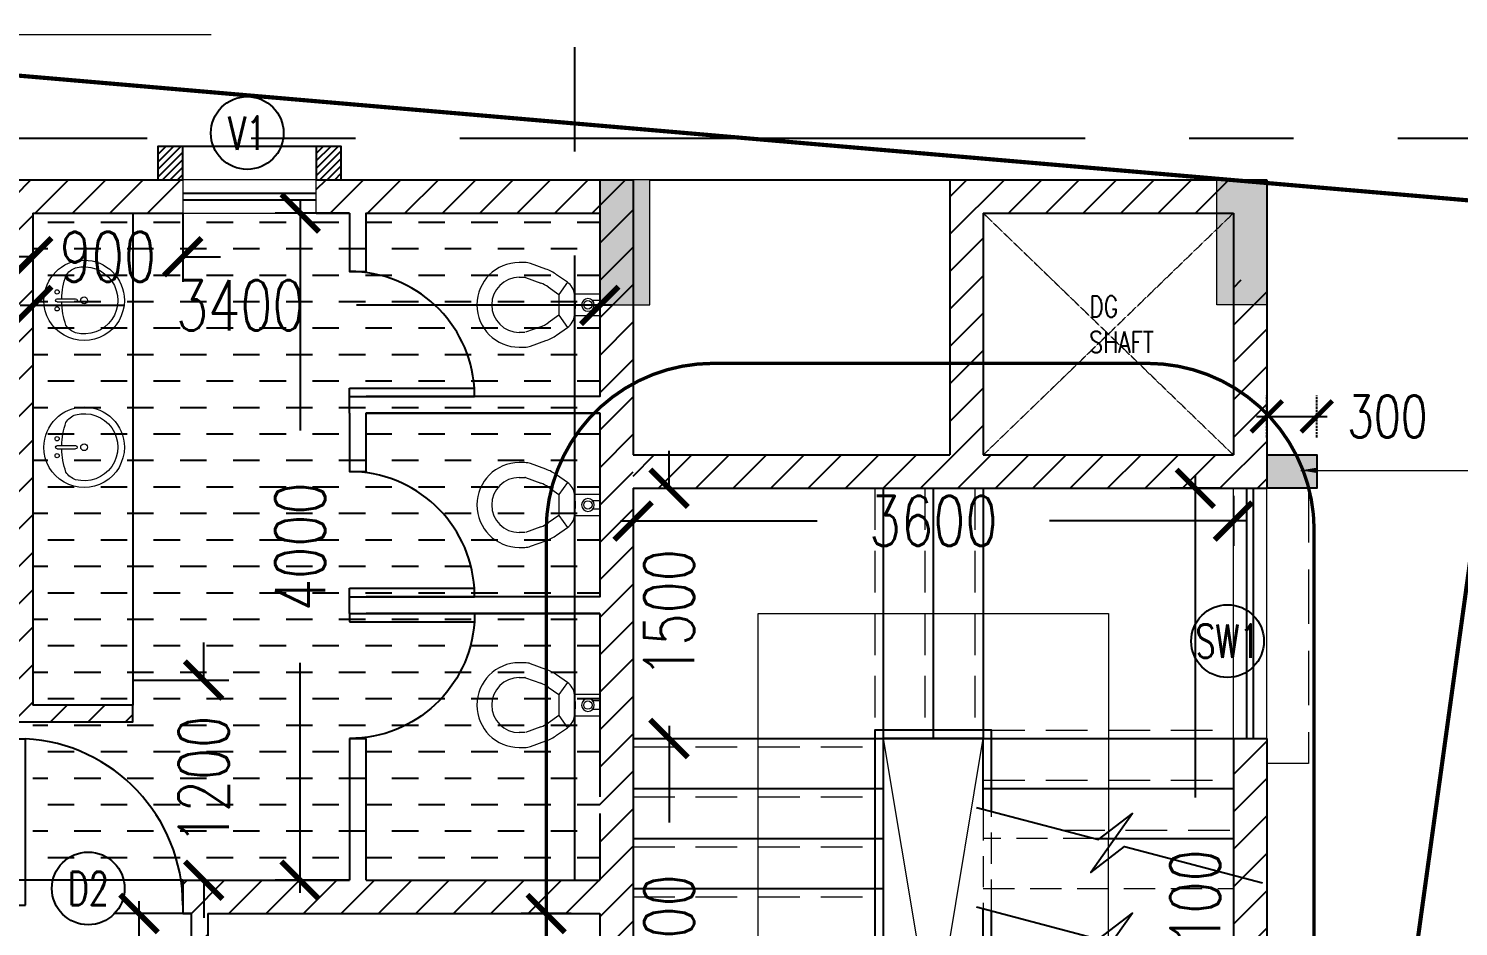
# Model space of a CAD drawing. Header units: millimetres. Extents: x -2076597 to 16308595, y -4402071 to 17875273.
# Drawn here: x -2027223 to -2018649, y -4282259 to -4276876 of the extents above; entities that cross this region are included whole.
import ezdxf
from ezdxf.enums import TextEntityAlignment as Align
from ezdxf.lldxf.tags import DXFTag

# ---------------------------------------------------------------- set-up
doc = ezdxf.new("R2010")
doc.units = ezdxf.units.MM
for name, pattern in [('CENTER2', [1.125, 0.75, -0.125, 0.125, -0.125]), ('CONTINULUS', [0]), ('DASHDOT', [1, 0.5, -0.25, 0, -0.25]), ('DASHED', [19.05, 12.7, -6.35]), ('DASHED2', [0.375, 0.25, -0.125])]:
    doc.linetypes.add(name, pattern=pattern)
for name, color, linetype, lineweight in [('A- GLAZING', 5, 'Continuous', 9), ('A- LIGHT LINE', 8, 'Continuous', 9), ('A- SHAFT', 8, 'Continuous', 9), ('A-COL HATCH', 252, 'Continuous', 9), ('A-DETL-GENF', 92, 'Continuous', 9), ('A-FOR AREAS', 21, 'Continuous', 25), ('P-SANR-FIXT', 6, 'Continuous', 9), ('S-COL HATCH', 251, 'Continuous', 9), ('S-COLS', 7, 'Continuous', 9)]:
    doc.layers.add(name, color=color, linetype=linetype, lineweight=lineweight)
for name, color, linetype in [('A- STAIRSCASE', 1, 'Continuous'), ('A-DIMS', 4, 'Continuous'), ('a-door', 1, 'Continuous'), ('A-PARAPET WALL', 4, 'Continuous'), ('A-RAILING', 3, 'Continuous'), ('a-ref', 5, 'Continuous'), ('A-REV CLOUD', 2, 'DASHED'), ('A-SCHED', 1, 'Continuous'), ('A-SETBACK', 3, 'Continuous'), ('A-SLAB SINING', 252, 'Continuous'), ('A-SLABS', 1, 'Continuous'), ('A-TXTROOM', 3, 'Continuous'), ('A-WALL', 2, 'Continuous'), ('A-WALL HATCH', 8, 'Continuous'), ('S-GRID', 252, 'CENTER2')]:
    doc.layers.add(name, color=color, linetype=linetype)
doc.styles.add('DIM 100', font='romans.shx', dxfattribs={"width": 0.8})
doc.styles.add('ROMANS', font='romans.shx', dxfattribs={"width": 0.75})
tags = doc.linetypes.add('DASHEDX2', pattern=[1.5, 1, -0.5]).pattern_tags.tags
tags[6:7] = [DXFTag(74, 4), DXFTag(75, 0), DXFTag(340, '0'), DXFTag(46, 1.0), DXFTag(50, 0.0), DXFTag(44, 0.0), DXFTag(45, 0.0)]
tags[4:5] = [DXFTag(74, 4), DXFTag(75, 0), DXFTag(340, '0'), DXFTag(46, 1.0), DXFTag(50, 0.0), DXFTag(44, 0.0), DXFTag(45, 0.0)]
doc.dimstyles.new('1_100 MJR', dxfattribs={"dimscale": 100, "dimtxt": 1.75, "dimasz": 1, "dimexe": 1, "dimexo": 0, "dimgap": 0.09, "dimtad": 0, "dimdsep": 46, "dimtxsty": 'DIM 100', "dimblk": 'ARCHTICK', "dimcen": 0.09, "dimdle": 1, "dimclrd": 8, "dimclre": 8, "dimclrt": 256, "dimazin": 0, "dimtfac": 1, "dimtofl": 0, "dimtmove": 1, "dimatfit": 3, "dimfxl": 0, "dimtolj": 1, "dimtzin": 0, "dimlwd": -1, "dimlwe": -1, "dimarcsym": 0})
doc.dimstyles.new('DIMM-100', dxfattribs={"dimscale": 150, "dimtxt": 2, "dimasz": 1.5, "dimexe": 1, "dimexo": 0, "dimgap": 2, "dimtad": 0, "dimtoh": 1, "dimdec": 0, "dimzin": 0, "dimdsep": 46, "dimtxsty": 'ROMANS', "dimblk": 'ARCHTICK', "dimcen": 1.5, "dimdle": 0.5, "dimclrd": 8, "dimclre": 8, "dimclrt": 256, "dimazin": 0, "dimtfac": 1, "dimtdec": 0, "dimtix": 1, "dimtofl": 0, "dimtmove": 2, "dimatfit": 3, "dimldrblk": 'DOT', "dimfxl": 0, "dimtolj": 1, "dimtzin": 0, "dimarcsym": 0})
pattern_1 = [(45, (-2740619.58, -3299762.15), (-112.253202, 112.253202), [])]

# ---------------------------------------------------------------- blocks, each defined once
blk = doc.blocks.new('_ArchTick')
at = {"color": 0, "linetype": 'ByBlock', "const_width": 0.15}
blk.add_lwpolyline([(-0.5, -0.5), (0.5, 0.5)], dxfattribs=at)
blk = doc.blocks.new('*D63')
at = {"color": 8, "lineweight": -2, "transparency": 16777216}
for p, q in [((-3821898.5, -18339157.6), (-3821898.5, -18338907.6)), ((-3821598.5, -18339157.6), (-3821598.5, -18338907.6))]:
    blk.add_line(p, q, dxfattribs=at)
at = {"color": 8, "linetype": 'CONTINULUS', "lineweight": -2, "transparency": 16777216}
blk.add_line((-3821961, -18339032.6), (-3821536, -18339032.6), dxfattribs=at)
at = {"layer": 'Defpoints', "color": 0, "transparency": 16777216}
for p in [(-3821598.5, -18339032.6), (-3821898.5, -18339263.2), (-3821598.5, -18339463.2)]:
    blk.add_point(p, dxfattribs=at)
at = {"color": 8, "lineweight": -2, "transparency": 16777216, "xscale": 187.5, "yscale": 187.5, "zscale": 187.5, "rotation": 180}
blk.add_blockref('_ArchTick', (-3821898.5, -18339032.6), dxfattribs=at)
at = {"color": 8, "lineweight": -2, "transparency": 16777216, "xscale": 187.5, "yscale": 187.5, "zscale": 187.5}
blk.add_blockref('_ArchTick', (-3821598.5, -18339032.6), dxfattribs=at)
at = {"color": 4, "transparency": 16777216, "insert": (-3821175.5, -18339032.6), "char_height": 250, "attachment_point": 5, "style": 'ROMANS'}
blk.add_mtext('\\A1;300', dxfattribs=at)
blk = doc.blocks.new('_Dot')
at = {"color": 0, "linetype": 'ByBlock', "lineweight": -2}
blk.add_line((-0.5, 0), (-1, 0), dxfattribs=at)
at = {"color": 0, "linetype": 'ByBlock', "const_width": 0.5}
blk.add_lwpolyline([(-0.25, 0, 1), (0.25, 0, 1)], format="xyb", close=True, dxfattribs=at)
blk = doc.blocks.new('shafts')
at = {"layer": 'A- SHAFT', "linetype": 'DASHED2', "ltscale": 2.5}
for p, q in [((719121.7, -979670.4), (720621.7, -978220.4)), ((720621.7, -979670.4), (719121.7, -978220.4))]:
    blk.add_line(p, q, dxfattribs=at)
at = {"layer": 'A-TXTROOM', "insert": (719757.4, -978717.1, 0), "char_height": 128, "width": 1088.756, "attachment_point": 1, "style": 'ROMANS'}
blk.add_mtext('DG \\PSHAFT', dxfattribs=at)
blk = doc.blocks.new('Toilet-Commercial-Wall-3D - 15_ Seat Height-439075-0_ ground floor')
at = {"layer": 'P-SANR-FIXT'}
for p, q in [((150.9, 582.6), (150.9, 549.7)), ((157, 515), (190.4, 423.2)), ((239.8, 549.7), (239.8, 582.6)), ((274, 453.6), (240.6, 545.4)), ((569.2, 545.4), (535.8, 453.6)), ((570, 582.6), (570, 549.7)), ((619.4, 423.2), (652.8, 515)), ((658.9, 549.7), (658.9, 582.6)), ((224.1, 358.5), (269.2, 294)), ((342.1, 345), (269.2, 294)), ((342.1, 345), (296.9, 409.5)), ((467.8, 345), (342.1, 345)), ((512.9, 409.5), (467.8, 345)), ((540.6, 294), (467.8, 345)), ((540.6, 294), (585.7, 358.5)), ((341.4, 251.3), (341.4, 100)), ((468.4, 100), (468.4, 251.3)), ((379.5, 100), (379.5, 142.1)), ((430.3, 100), (430.3, 142.1))]:
    blk.add_line(p, q, dxfattribs=at)
blk.add_circle((404.9, 170.6), 25.3, dxfattribs=at)
for centre, radius, start, end in [((404.9, 582.6), 254, 90, 180), ((404.9, 582.6), 254, 0, 90), ((404.9, 582.6), 165.1, 90, 180), ((404.9, 582.6), 165.1, 0, 90), ((252.5, 549.7), 101.6, 180, 200), ((557.3, 549.7), 12.7, 340, 0), ((557.3, 549.7), 101.6, 340, 0), ((453, 518.7), 190.5, 200, 215), ((356.8, 518.7), 190.5, 325, 340), ((453, 518.7), 279.4, 200, 215), ((356.8, 518.7), 279.4, 325, 340), ((352.5, 352.3), 101.6, 215, 263.75488), ((457.4, 352.3), 101.6, 276.24512, 325), ((404.9, 565.6), 320.6, 258.5767, 281.4233), ((404.9, 170.5), 38.1, 360, 180), ((404.9, 170.5), 38.1, 180, 360)]:
    blk.add_arc(centre, radius, start, end, dxfattribs=at)
blk = doc.blocks.new('Sink Vanity-Round - 19_ x 19_-237629-0_ ground floor')
at = {"layer": 'P-SANR-FIXT'}
for p, q in [((87.1, 247.1), (87.1, 136.3)), ((106.2, 247.1), (106.2, 136.3))]:
    blk.add_line(p, q, dxfattribs=at)
for centre, radius, start, end in [((96.7, 85.2), 241.3, 90, 270), ((45.9, 247.1), 12.7, 360, 180), ((96.7, 85.2), 241.3, 270, 90), ((147.5, 247.1), 12.7, 0, 180), ((1.4, 104.3), 104.5, 120.79274, 162.19039), ((96.7, -233), 452.3, 91.20673, 109.20864), ((45.9, 247.1), 12.7, 180, 360), ((96.7, 247.1), 9.52, 360, 180), ((96.7, -233), 452.3, 70.79136, 88.79327), ((147.5, 247.1), 12.7, 180, 360), ((191.9, 104.3), 104.5, 17.80961, 59.20726), ((96.7, 85.2), 201.4, 165.30711, 14.69289), ((96.7, 85.2), 20.6, 360, 180), ((96.7, 136.3), 9.52, 180, 360), ((96.7, 85.2), 20.6, 180, 360)]:
    blk.add_arc(centre, radius, start, end, dxfattribs=at)
blk = doc.blocks.new('M_Single-Flush - 0762 x 2032mm-231732-0_ ground floor')
at = {"layer": 'a-door'}
for p, q in [((324, 37.5), (324, 787.5)), ((375, 787.5), (324, 787.5)), ((375, 37.5), (375, 787.5)), ((375, 37.5), (324, 37.5))]:
    blk.add_line(p, q, dxfattribs=at)
blk.add_arc((375, 37.5), 751.7, 93.89033, 180, dxfattribs=at)
blk = doc.blocks.new('M_Single-Flush - 0915 x 2134mm-234763-0_ ground floor')
at = {"layer": 'a-door'}
for p, q in [((406.5, -100), (406.5, -1015.3)), ((457.5, -100), (406.5, -100)), ((457.5, -100), (457.5, -1015.3)), ((457.5, -1015.3), (406.5, -1015.3))]:
    blk.add_line(p, q, dxfattribs=at)
blk.add_arc((457.5, -100), 916.7, 180, 266.81071, dxfattribs=at)
blk = doc.blocks.new('SOP')
at = {"layer": 'A-SCHED', "color": 8}
blk.add_circle((0, 0), 218, dxfattribs=at)
at = {"layer": 'A-SCHED', "style": 'ROMANS', "width": 0.7}
blk.add_attdef('D2', text='', height=200, dxfattribs=at).set_placement((0, 0), align=Align.MIDDLE_CENTER)
blk = doc.blocks.new('*D193')
at = {"layer": 'A-DIMS', "color": 8, "lineweight": -2, "transparency": 16777216}
for p, q in [((-2026561.1, -4282107.5), (-2026561.1, -4282786.1)), ((-2026247.9, -4282182.5), (-2026711.1, -4282182.5)), ((-2026561.1, -4284857.5), (-2026561.1, -4284179)), ((-2026247.9, -4284782.5), (-2026711.1, -4284782.5))]:
    blk.add_line(p, q, dxfattribs=at)
at = {"layer": 'Defpoints', "color": 0, "transparency": 16777216}
for p in [(-2026561.1, -4282182.5), (-2026247.9, -4282182.5), (-2026247.9, -4284782.5)]:
    blk.add_point(p, dxfattribs=at)
at = {"layer": 'A-DIMS', "color": 8, "lineweight": -2, "transparency": 16777216, "xscale": 225, "yscale": 225, "zscale": 225}
for p, rotation in [((-2026561.1, -4282182.5), 90), ((-2026561.1, -4284782.5), 270)]:
    blk.add_blockref('_ArchTick', p, dxfattribs=dict(at, rotation=rotation))
at = {"layer": 'A-DIMS', "transparency": 16777216, "insert": (-2026561.1, -4283482.5), "char_height": 300, "attachment_point": 5, "rotation": 90, "style": 'ROMANS'}
blk.add_mtext('\\A1;2600', dxfattribs=at)
blk = doc.blocks.new('*D197')
at = {"layer": 'A-DIMS', "color": 8, "lineweight": -2, "transparency": 16777216}
for p, q in [((-2027197.9, -4277982.5), (-2027197.9, -4278393.7)), ((-2026297.9, -4277982.5), (-2026297.9, -4278393.7)), ((-2027197.9, -4278243.7), (-2027422.9, -4278243.7)), ((-2026297.9, -4278243.7), (-2026072.9, -4278243.7))]:
    blk.add_line(p, q, dxfattribs=at)
at = {"layer": 'Defpoints', "color": 0, "transparency": 16777216}
for p in [(-2027197.9, -4277982.5), (-2026297.9, -4277982.5), (-2026297.9, -4278243.7)]:
    blk.add_point(p, dxfattribs=at)
at = {"layer": 'A-DIMS', "color": 8, "lineweight": -2, "transparency": 16777216, "xscale": 225, "yscale": 225, "zscale": 225}
blk.add_blockref('_ArchTick', (-2027197.9, -4278243.7), dxfattribs=at)
at = {"layer": 'A-DIMS', "color": 8, "lineweight": -2, "transparency": 16777216, "xscale": 225, "yscale": 225, "zscale": 225, "rotation": 180}
blk.add_blockref('_ArchTick', (-2026297.9, -4278243.7), dxfattribs=at)
at = {"layer": 'A-DIMS', "transparency": 16777216, "insert": (-2026747.9, -4278243.7), "char_height": 300, "attachment_point": 5, "style": 'ROMANS'}
blk.add_mtext('\\A1;900', dxfattribs=at)
blk = doc.blocks.new('*D198')
at = {"layer": 'A-DIMS', "color": 8, "lineweight": -2, "transparency": 16777216}
for p, q in [((-2025594.3, -4277907.5), (-2025594.3, -4279286.1)), ((-2025297.9, -4277982.5), (-2025744.3, -4277982.5)), ((-2025594.3, -4282057.5), (-2025594.3, -4280679)), ((-2025297.9, -4281982.5), (-2025744.3, -4281982.5))]:
    blk.add_line(p, q, dxfattribs=at)
at = {"layer": 'Defpoints', "color": 0, "transparency": 16777216}
for p in [(-2025297.9, -4277982.5), (-2025594.3, -4281982.5), (-2025297.9, -4281982.5)]:
    blk.add_point(p, dxfattribs=at)
at = {"layer": 'A-DIMS', "color": 8, "lineweight": -2, "transparency": 16777216, "xscale": 225, "yscale": 225, "zscale": 225}
for p, rotation in [((-2025594.3, -4277982.5), 90), ((-2025594.3, -4281982.5), 270)]:
    blk.add_blockref('_ArchTick', p, dxfattribs=dict(at, rotation=rotation))
at = {"layer": 'A-DIMS', "transparency": 16777216, "insert": (-2025594.3, -4279982.5), "char_height": 300, "attachment_point": 5, "rotation": 90, "style": 'ROMANS'}
blk.add_mtext('\\A1;4000', dxfattribs=at)
blk = doc.blocks.new('*D199')
at = {"layer": 'A-DIMS', "color": 8, "lineweight": -2, "transparency": 16777216}
for p, q in [((-2027197.9, -4277982.5), (-2027197.9, -4278685.3)), ((-2023797.9, -4277982.5), (-2023797.9, -4278685.3)), ((-2027272.9, -4278535.3), (-2026649.6, -4278535.3)), ((-2023722.9, -4278535.3), (-2025256.8, -4278535.3))]:
    blk.add_line(p, q, dxfattribs=at)
at = {"layer": 'Defpoints', "color": 0, "transparency": 16777216}
for p in [(-2027197.9, -4277982.5), (-2023797.9, -4277982.5), (-2023797.9, -4278535.3)]:
    blk.add_point(p, dxfattribs=at)
at = {"layer": 'A-DIMS', "color": 8, "lineweight": -2, "transparency": 16777216, "xscale": 225, "yscale": 225, "zscale": 225, "rotation": 180}
blk.add_blockref('_ArchTick', (-2027197.9, -4278535.3), dxfattribs=at)
at = {"layer": 'A-DIMS', "color": 8, "lineweight": -2, "transparency": 16777216, "xscale": 225, "yscale": 225, "zscale": 225}
blk.add_blockref('_ArchTick', (-2023797.9, -4278535.3), dxfattribs=at)
at = {"layer": 'A-DIMS', "transparency": 16777216, "insert": (-2025953.2, -4278535.3), "char_height": 300, "attachment_point": 5, "style": 'ROMANS'}
blk.add_mtext('\\A1;3400', dxfattribs=at)
blk = doc.blocks.new('*D200')
at = {"layer": 'A-DIMS', "color": 8, "lineweight": -2, "transparency": 16777216}
for p, q in [((-2026173, -4280782.5), (-2026173, -4280557.5)), ((-2026597.9, -4280782.5), (-2026023, -4280782.5)), ((-2026297.9, -4281982.5), (-2026023, -4281982.5)), ((-2026173, -4281982.5), (-2026173, -4282207.5))]:
    blk.add_line(p, q, dxfattribs=at)
at = {"layer": 'Defpoints', "color": 0, "transparency": 16777216}
for p in [(-2026597.9, -4280782.5), (-2026297.9, -4281982.5), (-2026173, -4281982.5)]:
    blk.add_point(p, dxfattribs=at)
at = {"layer": 'A-DIMS', "color": 8, "lineweight": -2, "transparency": 16777216, "xscale": 225, "yscale": 225, "zscale": 225}
for p, rotation in [((-2026173, -4280782.5), 270), ((-2026173, -4281982.5), 90)]:
    blk.add_blockref('_ArchTick', p, dxfattribs=dict(at, rotation=rotation))
at = {"layer": 'A-DIMS', "transparency": 16777216, "insert": (-2026173, -4281382.5), "char_height": 300, "attachment_point": 5, "rotation": 90, "style": 'ROMANS'}
blk.add_mtext('\\A1;1200', dxfattribs=at)
blk = doc.blocks.new('2ND & 3RD FLOOR COLUMN')
at = {"layer": 'A-COL HATCH'}
blk.add_hatch(color=256, dxfattribs=at).paths.add_polyline_path([(-3716866, -18629284), (-3717166, -18629284), (-3717166, -18628534), (-3716866, -18628534)])
at = {"layer": 'S-COL HATCH'}
blk.add_hatch(color=256, dxfattribs=at).paths.add_polyline_path([(-3720866, -18629284), (-3720566, -18629284), (-3720566, -18628534), (-3720866, -18628534)])
at = {"layer": 'S-COLS'}
for points in [[(-3720866, -18629284), (-3720566, -18629284), (-3720566, -18628534), (-3720866, -18628534)], [(-3716866, -18629284), (-3717166, -18629284), (-3717166, -18628534), (-3716866, -18628534)]]:
    blk.add_lwpolyline(points, close=True, dxfattribs=at)
at = {"layer": 'S-GRID', "ltscale": 5000}
for p, q in [((-3721016, -18677738.7), (-3721016, -18616910.1)), ((-3772330.8, -18628284), (-3707051.5, -18628284))]:
    blk.add_line(p, q, dxfattribs=at)
blk = doc.blocks.new('*D290')
at = {"layer": 'A-DIMS', "color": 8, "lineweight": -2, "transparency": 16777216}
for p, q in [((-2020226.3, -4279557.5), (-2020226.3, -4281486.1)), ((-2020076.3, -4279632.5), (-2020376.3, -4279632.5)), ((-2020226.3, -4284807.5), (-2020226.3, -4282879)), ((-2020076.3, -4284732.5), (-2020376.3, -4284732.5))]:
    blk.add_line(p, q, dxfattribs=at)
at = {"layer": 'Defpoints', "color": 0, "transparency": 16777216}
for p in [(-2019997.9, -4279632.5), (-2020226.3, -4284732.5), (-2019997.9, -4284732.5)]:
    blk.add_point(p, dxfattribs=at)
at = {"layer": 'A-DIMS', "color": 8, "lineweight": -2, "transparency": 16777216, "xscale": 225, "yscale": 225, "zscale": 225}
for p, rotation in [((-2020226.3, -4279632.5), 90), ((-2020226.3, -4284732.5), 270)]:
    blk.add_blockref('_ArchTick', p, dxfattribs=dict(at, rotation=rotation))
at = {"layer": 'A-DIMS', "transparency": 16777216, "insert": (-2020226.3, -4282182.5), "char_height": 300, "attachment_point": 5, "rotation": 90, "style": 'ROMANS'}
blk.add_mtext('\\A1;5100', dxfattribs=at)
blk = doc.blocks.new('*D291')
at = {"layer": 'A-DIMS', "color": 8, "lineweight": -2, "transparency": 16777216}
for p, q in [((-2023597.9, -4279678.4), (-2023597.9, -4279978.4)), ((-2019997.9, -4279678.4), (-2019997.9, -4279978.4)), ((-2023672.9, -4279828.4), (-2022494.3, -4279828.4)), ((-2019922.9, -4279828.4), (-2021101.4, -4279828.4))]:
    blk.add_line(p, q, dxfattribs=at)
at = {"layer": 'Defpoints', "color": 0, "transparency": 16777216}
for p in [(-2023597.9, -4279632.5), (-2019997.9, -4279632.5), (-2019997.9, -4279828.4)]:
    blk.add_point(p, dxfattribs=at)
at = {"layer": 'A-DIMS', "color": 8, "lineweight": -2, "transparency": 16777216, "xscale": 225, "yscale": 225, "zscale": 225, "rotation": 180}
blk.add_blockref('_ArchTick', (-2023597.9, -4279828.4), dxfattribs=at)
at = {"layer": 'A-DIMS', "color": 8, "lineweight": -2, "transparency": 16777216, "xscale": 225, "yscale": 225, "zscale": 225}
blk.add_blockref('_ArchTick', (-2019997.9, -4279828.4), dxfattribs=at)
at = {"layer": 'A-DIMS', "transparency": 16777216, "insert": (-2021797.9, -4279828.4), "char_height": 300, "attachment_point": 5, "style": 'ROMANS'}
blk.add_mtext('\\A1;3600', dxfattribs=at)
blk = doc.blocks.new('*D84')
at = {"layer": 'A-DIMS', "color": 8, "lineweight": -2, "transparency": 16777216}
for p, q in [((-2023382.3, -4279632.5), (-2023382.3, -4279407.5)), ((-2023532.3, -4279632.5), (-2023232.3, -4279632.5)), ((-2023532.3, -4281132.5), (-2023232.3, -4281132.5)), ((-2023382.3, -4281132.5), (-2023382.3, -4281357.5))]:
    blk.add_line(p, q, dxfattribs=at)
at = {"layer": 'Defpoints', "color": 0, "transparency": 16777216}
for p in [(-2023597.9, -4279632.5), (-2023597.9, -4281132.5), (-2023382.3, -4281132.5)]:
    blk.add_point(p, dxfattribs=at)
at = {"layer": 'A-DIMS', "color": 8, "lineweight": -2, "transparency": 16777216, "xscale": 225, "yscale": 225, "zscale": 225}
for p, rotation in [((-2023382.3, -4279632.5), 270), ((-2023382.3, -4281132.5), 90)]:
    blk.add_blockref('_ArchTick', p, dxfattribs=dict(at, rotation=rotation))
at = {"layer": 'A-DIMS', "transparency": 16777216, "insert": (-2023382.3, -4280382.5), "char_height": 300, "attachment_point": 5, "rotation": 90, "style": 'ROMANS'}
blk.add_mtext('\\A1;1500', dxfattribs=at)
blk = doc.blocks.new('*D292')
at = {"layer": 'A-DIMS', "color": 8, "lineweight": -2, "transparency": 16777216}
for p, q in [((-2023382.3, -4281057.5), (-2023382.3, -4281636.1)), ((-2023532.3, -4281132.5), (-2023232.3, -4281132.5)), ((-2023382.3, -4283607.5), (-2023382.3, -4283029)), ((-2023532.3, -4283532.5), (-2023232.3, -4283532.5))]:
    blk.add_line(p, q, dxfattribs=at)
at = {"layer": 'Defpoints', "color": 0, "transparency": 16777216}
for p in [(-2023597.9, -4281132.5), (-2023597.9, -4283532.5), (-2023382.3, -4283532.5)]:
    blk.add_point(p, dxfattribs=at)
at = {"layer": 'A-DIMS', "color": 8, "lineweight": -2, "transparency": 16777216, "xscale": 225, "yscale": 225, "zscale": 225}
for p, rotation in [((-2023382.3, -4281132.5), 90), ((-2023382.3, -4283532.5), 270)]:
    blk.add_blockref('_ArchTick', p, dxfattribs=dict(at, rotation=rotation))
at = {"layer": 'A-DIMS', "transparency": 16777216, "insert": (-2023382.3, -4282332.5), "char_height": 300, "attachment_point": 5, "rotation": 90, "style": 'ROMANS'}
blk.add_mtext('\\A1;2400', dxfattribs=at)
blk = doc.blocks.new('Family - ___-240295-0_ ground floor')
at = {"layer": 'A-SETBACK', "linetype": 'DASHDOT', "lineweight": -2, "ltscale": 2000, "const_width": 25}
blk.add_lwpolyline([(76479.8, 233662.7), (47865.6, 236124.2), (29165.9, 193452.3), (70914.6, 193452.3)], close=True, dxfattribs=at)
blk = doc.blocks.new('*D358')
at = {"layer": 'A-DIMS', "color": 8, "lineweight": -2, "transparency": 16777216}
for p, q in [((-2024118.8, -4282182.5), (-2024118.8, -4281957.5)), ((-2023968.8, -4282182.5), (-2024268.8, -4282182.5)), ((-2023968.8, -4284082.5), (-2024268.8, -4284082.5)), ((-2024118.8, -4284082.5), (-2024118.8, -4284307.5))]:
    blk.add_line(p, q, dxfattribs=at)
at = {"layer": 'Defpoints', "color": 0, "transparency": 16777216}
for p in [(-2024118.8, -4282182.5), (-2023797.9, -4282182.5), (-2023797.9, -4284082.5)]:
    blk.add_point(p, dxfattribs=at)
at = {"layer": 'A-DIMS', "color": 8, "lineweight": -2, "transparency": 16777216, "xscale": 225, "yscale": 225, "zscale": 225}
for p, rotation in [((-2024118.8, -4282182.5), 270), ((-2024118.8, -4284082.5), 90)]:
    blk.add_blockref('_ArchTick', p, dxfattribs=dict(at, rotation=rotation))
at = {"layer": 'A-DIMS', "transparency": 16777216, "insert": (-2024118.8, -4283132.5), "char_height": 300, "attachment_point": 5, "rotation": 90, "style": 'ROMANS'}
blk.add_mtext('\\A1;1900', dxfattribs=at)
blk = doc.blocks.new('FEATURE WALL')
at = {"layer": 'A-WALL HATCH'}
h = blk.add_hatch(color=252, dxfattribs=at)
h.dxf.hatch_style = 1
h.paths.add_polyline_path([(-3821598.5, -18339263.2), (-3821898.5, -18339263.2), (-3821898.5, -18339463.2), (-3821598.5, -18339463.2)])
at = {"layer": 'A- LIGHT LINE', "color": 1, "linetype": 'DASHED2', "ltscale": 1300}
blk.add_lwpolyline([(-3821898.5, -18339463.2), (-3821648.5, -18339463.2), (-3821648.5, -18341113.2), (-3821898.5, -18341113.2)], dxfattribs=at)
at = {"layer": 'A-WALL'}
blk.add_lwpolyline([(-3821898.5, -18339263.2), (-3821598.5, -18339263.2), (-3821598.5, -18339463.2), (-3821898.5, -18339463.2)], dxfattribs=at)
dim = blk.add_linear_dim(base=(-3821598.5, -18339032.6), p1=(-3821898.5, -18339263.2), p2=(-3821598.5, -18339463.2), dimstyle='DIMM-100', override={"dimfxlon": 1})
dim.commit()
dim.dimension.update_dxf_attribs({"geometry": '*D63', "text_midpoint": (-3821175.5, -18339032.6), "dimtype": 128})
at = {"layer": 'A- LIGHT LINE'}
blk.add_leader([(-3821695.1, -18339355.6), (-3819521.6, -18339355.6)], dimstyle='1_100 MJR', dxfattribs=at)

msp = doc.modelspace()

# ---------------------------------------------------------------- hatches: boundary and pattern name
at = {"layer": 'A-SLAB SINING'}
h = msp.add_hatch(dxfattribs=at)
h.set_pattern_fill('DASH', color=256, scale=50)
h.set_pattern_definition([(0, (1802100.65, 14176810.13), (158.75, 158.75), [158.75, -158.75])])
h.paths.add_polyline_path([(-2023797.9, -4281982.5), (-2027197.9, -4281982.5), (-2027197.9, -4277982.5), (-2023797.9, -4277982.5)])
at = {"layer": 'A-WALL HATCH'}
h = msp.add_hatch(dxfattribs=at)
h.set_pattern_fill('ANSI31', color=256, scale=10)
h.set_pattern_definition([(45, (1807900.653, 14059830.695), (-22.4506403, 22.4506403), [])])
h.paths.add_polyline_path([(-2025347.9, -4277582.5), (-2025497.9, -4277582.5), (-2025497.9, -4277782.5), (-2025347.9, -4277782.5)])
h.paths.add_polyline_path([(-2026297.9, -4277582.5), (-2026447.9, -4277582.5), (-2026447.9, -4277782.5), (-2026297.9, -4277782.5)])
h = msp.add_hatch(dxfattribs=at)
h.set_pattern_fill('ANSI31', color=256, scale=50)
h.set_pattern_definition(pattern_1)
h.paths.add_polyline_path([(-2028597.9, -4282182.5), (-2028597.9, -4282082.5), (-2029397.9, -4282082.5), (-2029397.9, -4282182.5)])
h.paths.add_polyline_path([(-2028197.9, -4279482.5), (-2028197.9, -4279282.5), (-2029397.9, -4279282.5), (-2029397.9, -4279482.5)])
h.paths.add_polyline_path([(-2027397.9, -4277782.5), (-2027397.9, -4282182.5), (-2027297.9, -4282182.5), (-2027297.9, -4281032.5), (-2026597.9, -4281032.5), (-2026597.9, -4280932.5), (-2027197.9, -4280932.5), (-2027197.9, -4277982.5), (-2026297.9, -4277982.5), (-2026297.9, -4277782.5)])
h = msp.add_hatch(dxfattribs=at)
h.set_pattern_fill('ANSI31', color=256, scale=50)
h.set_pattern_definition([(45, (1802100.65, 14059830.7), (-112.2532015, 112.2532015), [])])
h.paths.add_polyline_path([(-2023947.9, -4277782.5), (-2025497.9, -4277782.5), (-2025497.9, -4277982.5), (-2025297.9, -4277982.5), (-2025197.9, -4277982.5), (-2023947.9, -4277982.5)], flags=17)
h.paths.add_polyline_path([(-2023797.9, -4277782.5), (-2023947.9, -4277782.5), (-2023947.9, -4277982.5), (-2023797.9, -4277982.5)], flags=17)
h.paths.add_polyline_path([(-2026297.9, -4281982.5), (-2026297.9, -4282182.5), (-2026247.9, -4282182.5), (-2026247.9, -4284782.5), (-2026147.9, -4284782.5), (-2026147.9, -4282182.5), (-2023797.9, -4282182.5), (-2023797.9, -4284682.5), (-2026147.9, -4284682.5), (-2026147.9, -4284782.5), (-2023597.9, -4284782.5), (-2023597.9, -4277782.5), (-2023797.9, -4277782.5), (-2023797.9, -4281982.5)])
h.paths.add_polyline_path([(-2026247.9, -4283932.5), (-2026147.9, -4283932.5), (-2026147.9, -4282732.5), (-2026247.9, -4282732.5)], flags=17)
edge = h.paths.add_edge_path(flags=16)
edge.add_line((-2026247.9, -4282732.5), (-2026147.9, -4282732.5))
h = msp.add_hatch(dxfattribs=at)
h.set_pattern_fill('ANSI31', color=256, scale=50)
h.set_pattern_definition(pattern_1)
h.paths.add_polyline_path([(-2019997.9, -4277784.7), (-2020022.6, -4277782.5), (-2021697.9, -4277782.5), (-2021697.9, -4279432.5), (-2023597.9, -4279432.5), (-2023597.9, -4279632.5), (-2019797.9, -4279632.5), (-2019797.9, -4278382.5), (-2019997.9, -4278382.5), (-2019997.9, -4279432.5), (-2021497.9, -4279432.5), (-2021497.9, -4277982.5), (-2019997.9, -4277982.5)])
h = msp.add_hatch(dxfattribs=at)
h.set_pattern_fill('ANSI31', color=256, scale=50)
h.set_pattern_definition([(45, (-2740619.58, -3299762.15), (-112.253202, 112.253202), [])])
h.paths.add_polyline_path([(-2019797.9, -4287832.5), (-2019997.9, -4287832.5), (-2019997.9, -4288682.5), (-2022847.9, -4288682.5), (-2022847.9, -4288882.5), (-2019798.2, -4288882.5), (-2019797.9, -4288880.3)])
h.paths.add_polyline_path([(-2019797.9, -4281132.5), (-2019997.9, -4281132.5), (-2019997.9, -4286182.5), (-2019797.9, -4286182.5)])

# ---------------------------------------------------------------- linework, layer by layer
at = {"layer": 'A- GLAZING'}
for p, q in [((-2019997.9, -4281132.5), (-2019997.9, -4279632.5)), ((-2019797.9, -4281132.5), (-2019797.9, -4279632.5))]:
    msp.add_line(p, q, dxfattribs=at)
msp.add_lwpolyline([(-2026297.9, -4277982.5), (-2025497.9, -4277982.5), (-2025497.9, -4277782.5), (-2026297.9, -4277782.5)], close=True, dxfattribs=at)
at = {"layer": 'A- LIGHT LINE'}
msp.add_line((-2027666.1, -4276910.6), (-2026128.7, -4276910.6), dxfattribs=at)
at = {"layer": 'A- LIGHT LINE', "color": 5, "linetype": 'DASHED2', "ltscale": 1000}
for p, q in [((-2022147.9, -4279632.5), (-2022147.9, -4282632.5)), ((-2021847.9, -4279632.5), (-2021847.9, -4281132.5)), ((-2021547.9, -4279632.5), (-2021547.9, -4281132.5)), ((-2021497.9, -4281082.5), (-2019997.9, -4281082.5)), ((-2023597.9, -4281182.5), (-2022147.9, -4281182.5)), ((-2021497.9, -4281382.5), (-2019997.9, -4281382.5)), ((-2023597.9, -4281482.5), (-2022097.9, -4281482.5)), ((-2021019.7, -4281682.5), (-2019997.9, -4281682.5)), ((-2023597.9, -4281782.5), (-2022097.9, -4281782.5)), ((-2023597.9, -4282082.5), (-2022097.9, -4282082.5))]:
    msp.add_line(p, q, dxfattribs=at)
at = {"layer": 'A- LIGHT LINE', "linetype": 'DASHED2', "ltscale": 750}
for p, q in [((-2021497.9, -4281556.1), (-2021497.9, -4282152.4)), ((-2021447.9, -4282165.6), (-2021447.9, -4281569.4)), ((-2020830.5, -4281732.5), (-2021497.9, -4281732.5)), ((-2021497.9, -4282032.5), (-2019997.9, -4282032.5))]:
    msp.add_line(p, q, dxfattribs=at)
at = {"layer": 'A- LIGHT LINE'}
for points in [[(-2022847.9, -4283532.5), (-2022847.9, -4280382.5), (-2020747.9, -4280382.5), (-2020747.9, -4281732.5)], [(-2020747.9, -4284732.5), (-2020747.9, -4281732.5)]]:
    msp.add_lwpolyline(points, dxfattribs=at)
at = {"layer": 'A- SHAFT', "linetype": 'CONTINULUS', "ltscale": 8}
for p, q in [((-2022097.9, -4284732.5), (-2021497.9, -4281132.5)), ((-2022097.9, -4281132.5), (-2021497.9, -4284732.5))]:
    msp.add_line(p, q, dxfattribs=at)
at = {"layer": 'A- STAIRSCASE'}
for p, q in [((-2022097.9, -4279632.5), (-2022097.9, -4281132.5)), ((-2021797.9, -4279632.5), (-2021797.9, -4281132.5)), ((-2021497.9, -4279632.5), (-2021497.9, -4281132.5)), ((-2023597.9, -4281132.5), (-2019997.9, -4281132.5)), ((-2023597.9, -4281432.5), (-2022097.9, -4281432.5)), ((-2021497.9, -4281432.5), (-2019997.9, -4281432.5)), ((-2023597.9, -4281732.5), (-2022097.9, -4281732.5)), ((-2023597.9, -4282032.5), (-2022097.9, -4282032.5))]:
    msp.add_line(p, q, dxfattribs=at)
at = {"layer": 'A- STAIRSCASE', "linetype": 'DASHEDX2', "ltscale": 250}
msp.add_line((-2020830.5, -4281732.5), (-2019997.9, -4281732.5), dxfattribs=at)
at = {"layer": 'A-FOR AREAS'}
for points in [[(-2021537.8, -4281545.6), (-2020805.9, -4281739), (-2020603.5, -4281583.4), (-2020853.2, -4281936.1), (-2020651.9, -4281779.9), (-2019823.2, -4281999)], [(-2021537.8, -4282141.8), (-2020805.9, -4282335.3), (-2020603.5, -4282179.6), (-2020853.2, -4282532.3), (-2020651.9, -4282376.1), (-2019823.2, -4282595.3)]]:
    msp.add_lwpolyline(points, dxfattribs=at)
at = {"layer": 'A-PARAPET WALL', "linetype": 'DASHEDX2', "ltscale": 0.5}
for p, q in [((-2026297.9, -4277862.5), (-2025497.9, -4277862.5)), ((-2026297.9, -4277902.5), (-2025497.9, -4277902.5))]:
    msp.add_line(p, q, dxfattribs=at)
at = {"layer": 'A-PARAPET WALL'}
for p, q in [((-2019917.9, -4281132.5), (-2019917.9, -4279632.5)), ((-2019877.9, -4281132.5), (-2019877.9, -4279632.5))]:
    msp.add_line(p, q, dxfattribs=at)
at = {"layer": 'A-RAILING'}
for points in [[(-2021447.9, -4281569.4), (-2021447.9, -4281082.5), (-2022147.9, -4281082.5), (-2022147.9, -4284782.5), (-2021447.9, -4284782.5), (-2021447.9, -4282165.6)], [(-2021497.9, -4281556.1), (-2021497.9, -4281132.5), (-2022097.9, -4281132.5), (-2022097.9, -4284732.5), (-2021497.9, -4284732.5), (-2021497.9, -4282152.4)]]:
    msp.add_lwpolyline(points, dxfattribs=at)
at = {"layer": 'a-ref', "linetype": 'DASHDOT', "ltscale": 1000, "const_width": 20}
msp.add_lwpolyline([(-2020513.8, -4285009.8), (-2023118.8, -4285009.8, -0.414214), (-2024118.8, -4284009.8), (-2024118.8, -4279883.3, -0.414214), (-2023118.8, -4278883.3), (-2020513.8, -4278883.3, -0.414214), (-2019513.8, -4279883.3), (-2019513.8, -4284009.8, -0.414214)], format="xyb", close=True, dxfattribs=at)
at = {"layer": 'A-SLABS'}
for p, q in [((-2025497.9, -4277582.5), (-2026297.9, -4277582.5)), ((-2023497.9, -4277782.5), (-2021697.9, -4277782.5)), ((-2026597.9, -4277982.5), (-2026597.9, -4280932.5)), ((-2026297.9, -4281982.5), (-2027297.9, -4281982.5))]:
    msp.add_line(p, q, dxfattribs=at)
at = {"layer": 'A-WALL'}
for p, q in [((-2027397.9, -4277782.5), (-2026297.9, -4277782.5)), ((-2025497.9, -4277782.5), (-2023597.9, -4277782.5)), ((-2023797.9, -4277782.5), (-2023797.9, -4279082.5)), ((-2023597.9, -4277782.5), (-2023597.9, -4279432.5)), ((-2021697.9, -4277782.5), (-2019797.9, -4277782.5)), ((-2021697.9, -4277782.5), (-2021697.9, -4279432.5)), ((-2019797.9, -4277782.5), (-2019797.9, -4279632.5)), ((-2027197.9, -4277982.5), (-2027197.9, -4280932.5)), ((-2027197.9, -4277982.5), (-2026297.9, -4277982.5)), ((-2025497.9, -4277982.5), (-2025297.9, -4277982.5)), ((-2021497.9, -4277982.5), (-2019997.9, -4277982.5)), ((-2021497.9, -4277982.5), (-2021497.9, -4279432.5)), ((-2019997.9, -4277982.5), (-2019997.9, -4279432.5)), ((-2023797.9, -4279182.5), (-2023797.9, -4280282.5)), ((-2023597.9, -4279432.5), (-2021697.9, -4279432.5)), ((-2021497.9, -4279432.5), (-2019997.9, -4279432.5)), ((-2023597.9, -4279632.5), (-2019797.9, -4279632.5)), ((-2023597.9, -4279632.5), (-2023597.9, -4284782.5)), ((-2025297.9, -4280382.5), (-2023797.9, -4280382.5)), ((-2023797.9, -4280382.5), (-2023797.9, -4281482.5)), ((-2023797.9, -4280382.5), (-2023797.9, -4281482.5)), ((-2025297.9, -4281132.5), (-2025297.9, -4281982.5)), ((-2025297.9, -4281132.5), (-2025197.9, -4281132.5)), ((-2025197.9, -4281982.5), (-2025197.9, -4281132.5)), ((-2019997.9, -4281132.5), (-2019797.9, -4281132.5)), ((-2019997.9, -4281132.5), (-2019997.9, -4286182.5)), ((-2019797.9, -4281132.5), (-2019797.9, -4286182.5)), ((-2023797.9, -4281582.5), (-2023797.9, -4281982.5)), ((-2026297.9, -4281982.5), (-2025297.9, -4281982.5)), ((-2026297.9, -4281982.5), (-2026297.9, -4282182.5)), ((-2025197.9, -4281982.5), (-2023797.9, -4281982.5)), ((-2026297.9, -4282182.5), (-2026247.9, -4282182.5)), ((-2026247.9, -4282182.5), (-2026247.9, -4282732.5)), ((-2026147.9, -4282182.5), (-2026147.9, -4282732.5)), ((-2026147.9, -4282182.5), (-2023797.9, -4282182.5)), ((-2023797.9, -4282182.5), (-2023797.9, -4284682.5))]:
    msp.add_line(p, q, dxfattribs=at)
for points in [[(-2026297.9, -4277782.5), (-2026297.9, -4277582.5), (-2026447.9, -4277582.5), (-2026447.9, -4277782.5)], [(-2025347.9, -4277782.5), (-2025347.9, -4277582.5), (-2025497.9, -4277582.5), (-2025497.9, -4277782.5)], [(-2025297.9, -4277982.5), (-2025297.9, -4278332.5), (-2025197.9, -4278332.5), (-2025197.9, -4277982.5), (-2023797.9, -4277982.5), (-2023797.9, -4279082.5), (-2025197.9, -4279082.5)], [(-2025297.9, -4279182.5), (-2025297.9, -4279031.5)], [(-2025297.9, -4279182.5), (-2025297.9, -4279532.5), (-2025197.9, -4279532.5), (-2025197.9, -4279182.5), (-2023797.9, -4279182.5), (-2023797.9, -4280282.5), (-2025197.9, -4280282.5)], [(-2023797.9, -4279182.5), (-2025197.9, -4279182.5)], [(-2025197.9, -4279182.5), (-2023797.9, -4279182.5)], [(-2025297.9, -4280382.5), (-2025297.9, -4280231.5)], [(-2023797.9, -4280382.5), (-2025197.9, -4280382.5)], [(-2025197.9, -4280382.5), (-2023797.9, -4280382.5)], [(-2027397.9, -4282182.5), (-2027297.9, -4282182.5), (-2027297.9, -4281032.5), (-2026597.9, -4281032.5), (-2026597.9, -4280932.5), (-2027197.9, -4280932.5)]]:
    msp.add_lwpolyline(points, dxfattribs=at)

# ---------------------------------------------------------------- block references
at = {"layer": 'A- LIGHT LINE'}
for name, p in [('2ND & 3RD FLOOR COLUMN', (1697068.2, 14350751.5)), ('shafts', (-2740619.6, -3299762.2))]:
    msp.add_blockref(name, p, dxfattribs=at)
at = {"layer": 'A-DETL-GENF', "color": 8}
msp.add_blockref('Family - ___-240295-0_ ground floor', (-2094762.5, -4511594.9), dxfattribs=at)
at = {"layer": 'a-door', "yscale": 0.9977498001236512, "zscale": 0.9977498001236512, "rotation": 270}
for p, xscale in [((-2025335.3, -4278708.4), 0.9977498001236512), ((-2025335.3, -4279908.4), 0.9977498001236512), ((-2025335.3, -4280756.7), -0.9977498001236512)]:
    msp.add_blockref('M_Single-Flush - 0762 x 2032mm-231732-0_ ground floor', p, dxfattribs=dict(at, xscale=xscale))
at = {"layer": 'a-door', "extrusion": (0, 0, -1), "xscale": -1.090879590326181, "yscale": 1.090879590326181, "zscale": -1.090879590326181, "rotation": 180}
msp.add_blockref('M_Single-Flush - 0915 x 2134mm-234763-0_ ground floor', (2026798.8, -4282241.6), dxfattribs=at)
at = {"layer": 'A-REV CLOUD'}
msp.add_blockref('FEATURE WALL', (1802100.7, 14059830.7), dxfattribs=at)
at = {"layer": 'A-SCHED'}
for p, values in [((-2025912, -4277502.1), {'D2': 'V1'}), ((-2020033, -4280548.6), {'D2': 'SW1'}), ((-2026865.1, -4282031.9), {'D2': 'D2'})]:
    msp.add_blockref('SOP', p, dxfattribs=at).add_auto_attribs(values)
at = {"layer": 'P-SANR-FIXT', "extrusion": (0, 0, -1), "zscale": -1, "rotation": 270}
for p in [(2026804.5, -4278408.9), (2026804.5, -4279289.4)]:
    msp.add_blockref('Sink Vanity-Round - 19_ x 19_-237629-0_ ground floor', p, dxfattribs=at)
at = {"layer": 'P-SANR-FIXT', "rotation": 90}
for p in [(-2023697.9, -4278937.4), (-2023697.9, -4280137.4), (-2023697.9, -4281337.4)]:
    msp.add_blockref('Toilet-Commercial-Wall-3D - 15_ Seat Height-439075-0_ ground floor', p, dxfattribs=at)

# ---------------------------------------------------------------- dimensions: what is measured, and where the dimension line sits
at = {"layer": 'A-DIMS'}
for base, p1, p2, picture, middle in [((-2025594.3, -4281982.5), (-2025297.9, -4277982.5), (-2025297.9, -4281982.5), '*D198', (-2025594.3, -4279982.5)), ((-2026173, -4281982.5), (-2026597.9, -4280782.5), (-2026297.9, -4281982.5), '*D200', (-2026173, -4281382.5)), ((-2026561.1, -4282182.5), (-2026247.9, -4284782.5), (-2026247.9, -4282182.5), '*D193', (-2026561.1, -4283482.5))]:
    dim = msp.add_linear_dim(base=base, p1=p1, p2=p2, angle=90, dimstyle='DIMM-100', dxfattribs=at)
    dim.commit()
    dim.dimension.update_dxf_attribs({"geometry": picture, "text_midpoint": middle})
dim = msp.add_linear_dim(base=(-2026297.9, -4278243.7), p1=(-2027197.9, -4277982.5), p2=(-2026297.9, -4277982.5), dimstyle='DIMM-100', dxfattribs=at)
dim.commit()
dim.dimension.update_dxf_attribs({"geometry": '*D197', "text_midpoint": (-2026747.9, -4278243.7)})
dim = msp.add_linear_dim(base=(-2023797.9, -4278535.3), p1=(-2027197.9, -4277982.5), p2=(-2023797.9, -4277982.5), dimstyle='DIMM-100', dxfattribs=at)
dim.commit()
dim.dimension.update_dxf_attribs({"geometry": '*D199', "text_midpoint": (-2025953.2, -4278535.3), "dimtype": 128})
for base, p1, p2, picture, middle in [((-2023382.3, -4281132.5), (-2023597.9, -4279632.5), (-2023597.9, -4281132.5), '*D84', (-2023382.3, -4280382.5)), ((-2020226.3, -4284732.5), (-2019997.9, -4279632.5), (-2019997.9, -4284732.5), '*D290', (-2020226.3, -4282182.5)), ((-2023382.3, -4283532.5), (-2023597.9, -4281132.5), (-2023597.9, -4283532.5), '*D292', (-2023382.3, -4282332.5))]:
    dim = msp.add_linear_dim(base=base, p1=p1, p2=p2, angle=90, dimstyle='DIMM-100', override={"dimfxlon": 1}, dxfattribs=at)
    dim.commit()
    dim.dimension.update_dxf_attribs({"geometry": picture, "text_midpoint": middle})
dim = msp.add_linear_dim(base=(-2019997.9, -4279828.4), p1=(-2023597.9, -4279632.5), p2=(-2019997.9, -4279632.5), dimstyle='DIMM-100', override={"dimfxlon": 1}, dxfattribs=at)
dim.commit()
dim.dimension.update_dxf_attribs({"geometry": '*D291', "text_midpoint": (-2021797.9, -4279828.4)})
dim = msp.add_aligned_dim(p1=(-2023797.9, -4284082.5), p2=(-2023797.9, -4282182.5), distance=321, dimstyle='DIMM-100', override={"dimfxlon": 1}, dxfattribs=at)
dim.commit()
dim.dimension.update_dxf_attribs({"geometry": '*D358', "text_midpoint": (-2024118.8, -4283132.5)})

doc.saveas('drawing.dxf')
